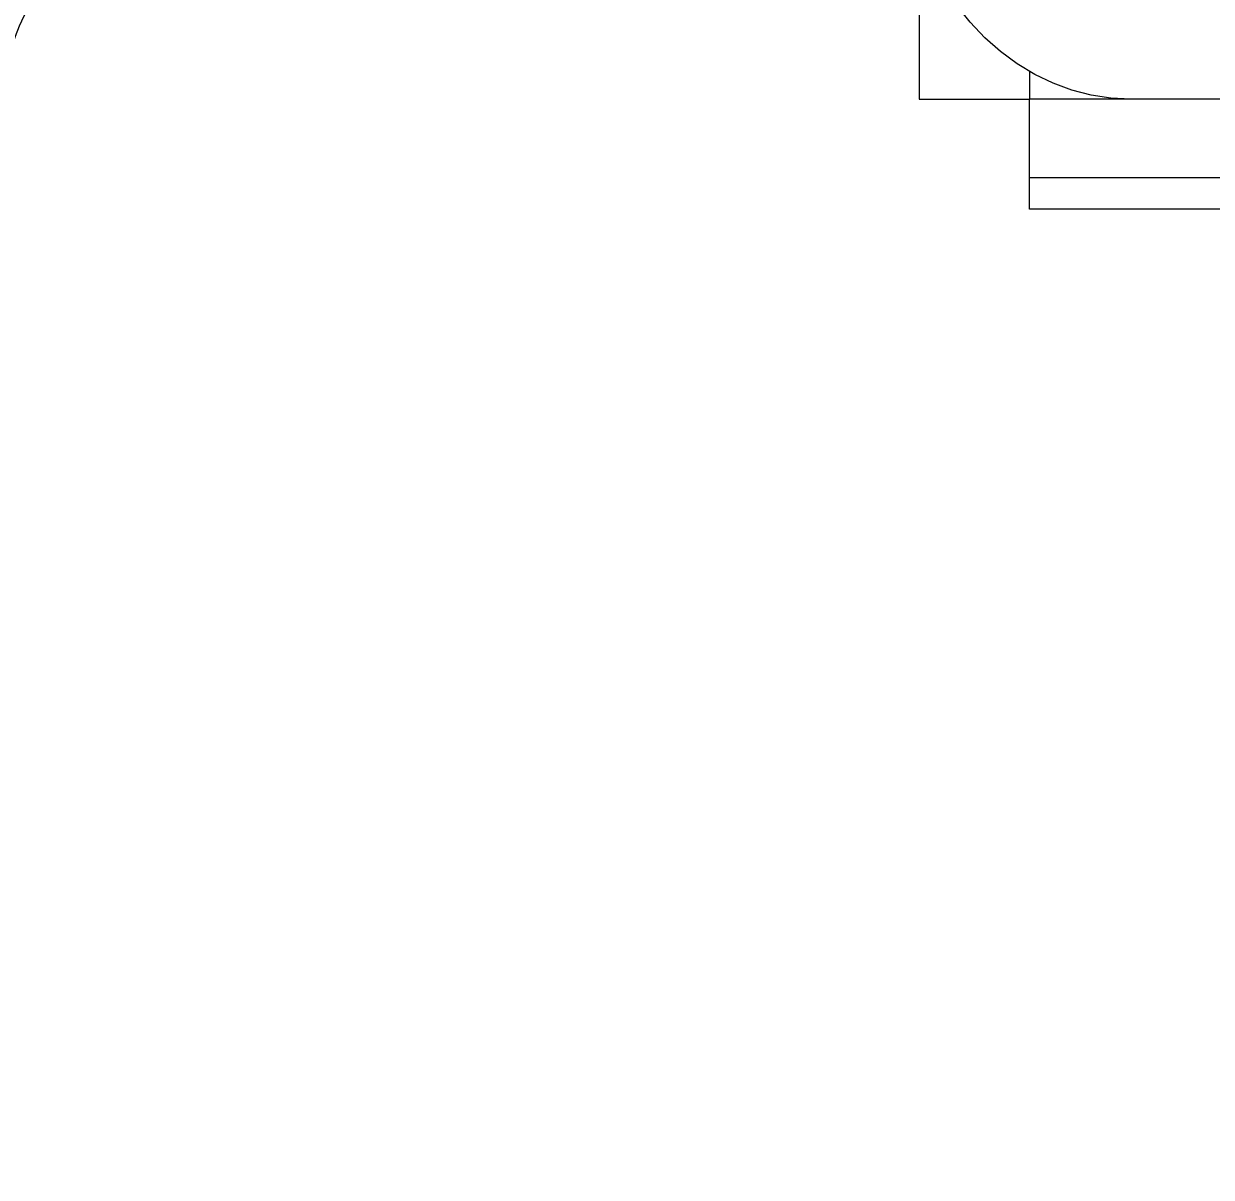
# Model space of a CAD drawing. Header units: millimetres. Extents: x -4952 to 3454, y -3329 to 3085.
# Drawn here: x 372.6 to 598.9, y -421.9 to -202 of the extents above; entities that cross this region are included whole.
import ezdxf

# ---------------------------------------------------------------- set-up
doc = ezdxf.new("R2010")
doc.units = ezdxf.units.MM
for name, color, linetype in [('DIKOM_ОБЪЕКТ', 7, 'Continuous'), ('DIKOM_РАЗМЕР_ЗОНА', 7, 'Continuous'), ('DIKOM_РАЗМЕР_ОБЪЕКТА', 7, 'Continuous')]:
    doc.layers.add(name, color=color, linetype=linetype)
doc.styles.add('style1', font='arial.ttf', dxfattribs={"width": 0.8})
doc.dimstyles.new('1-50', dxfattribs={"dimtxt": 300, "dimasz": 200, "dimexe": 100, "dimexo": 0, "dimgap": 100, "dimtad": 1, "dimtxsty": 'style1', "dimcen": 200, "dimclrd": 7, "dimclre": 7, "dimclrt": 7, "dimadec": 1, "dimazin": 2, "dimtfac": 1, "dimtmove": 0, "dimatfit": 2, "dimfxl": 0, "dimlwd": 25, "dimlwe": 18, "dimarcsym": 0})

# ---------------------------------------------------------------- blocks, each defined once
blk = doc.blocks.new('*D0')
at = {"layer": 'Defpoints', "color": 0, "transparency": 16777216}
for p in [(-2531.92, 1597.72), (1364.29, 1597.72), (96.74, -1272.86)]:
    blk.add_point(p, dxfattribs=at)
at = {"layer": 'DIKOM_РАЗМЕР_ОБЪЕКТА', "color": 7, "lineweight": 18, "transparency": 16777216}
for p, q in [((1364.29, 1597.72), (-2631.92, 1597.72)), ((96.74, -1272.86), (-2631.92, -1272.86))]:
    blk.add_line(p, q, dxfattribs=at)
at = {"layer": 'DIKOM_РАЗМЕР_ОБЪЕКТА', "color": 7, "lineweight": 25, "transparency": 16777216}
blk.add_line((-2531.92, -1072.86), (-2531.92, 1397.72), dxfattribs=at)
at = {"layer": 'DIKOM_РАЗМЕР_ОБЪЕКТА', "color": 7, "transparency": 16777216}
for points in [[(-2565.25, 1397.72), (-2498.58, 1397.72), (-2531.92, 1597.72)], [(-2565.25, -1072.86), (-2498.58, -1072.86), (-2531.92, -1272.86)]]:
    blk.add_solid(points, dxfattribs=at)
at = {"layer": 'DIKOM_РАЗМЕР_ОБЪЕКТА', "color": 7, "transparency": 16777216, "insert": (-2785.09, 250.69), "char_height": 300, "attachment_point": 5, "rotation": 90, "style": 'style1'}
blk.add_mtext('2900', dxfattribs=at)
blk = doc.blocks.new('*D1')
at = {"layer": 'Defpoints', "color": 0, "transparency": 16777216}
for p in [(-2009.52, -99.57), (1973.4, -116.39), (1973.4, -1835.8)]:
    blk.add_point(p, dxfattribs=at)
at = {"layer": 'DIKOM_РАЗМЕР_ОБЪЕКТА', "color": 7, "lineweight": 18, "transparency": 16777216}
for p, q in [((-2009.52, -99.57), (-2009.52, -1935.8)), ((1973.4, -116.39), (1973.4, -1935.8))]:
    blk.add_line(p, q, dxfattribs=at)
at = {"layer": 'DIKOM_РАЗМЕР_ОБЪЕКТА', "color": 7, "lineweight": 25, "transparency": 16777216}
blk.add_line((-1809.52, -1835.8), (1773.4, -1835.8), dxfattribs=at)
at = {"layer": 'DIKOM_РАЗМЕР_ОБЪЕКТА', "color": 7, "transparency": 16777216}
for points in [[(-1809.52, -1802.47), (-1809.52, -1869.14), (-2009.52, -1835.8)], [(1773.4, -1802.47), (1773.4, -1869.14), (1973.4, -1835.8)]]:
    blk.add_solid(points, dxfattribs=at)
at = {"layer": 'DIKOM_РАЗМЕР_ОБЪЕКТА', "color": 7, "transparency": 16777216, "insert": (39.04, -1582.63), "char_height": 300, "attachment_point": 5, "style": 'style1'}
blk.add_mtext('4000', dxfattribs=at)
blk = doc.blocks.new('*D2')
at = {"layer": 'Defpoints', "color": 0, "transparency": 16777216}
for p in [(3454.29, 651.62), (-4106.58, -381.73), (3454.29, -3228.68)]:
    blk.add_point(p, dxfattribs=at)
at = {"layer": 'DIKOM_РАЗМЕР_ЗОНА', "color": 7, "lineweight": 18, "transparency": 16777216}
for p, q in [((3454.29, 651.62), (3454.29, -3328.68)), ((-4106.58, -381.73), (-4106.58, -3328.68))]:
    blk.add_line(p, q, dxfattribs=at)
at = {"layer": 'DIKOM_РАЗМЕР_ЗОНА', "color": 7, "lineweight": 25, "transparency": 16777216}
blk.add_line((-3906.58, -3228.68), (3254.29, -3228.68), dxfattribs=at)
at = {"layer": 'DIKOM_РАЗМЕР_ЗОНА', "color": 7, "transparency": 16777216}
for points in [[(-3906.58, -3195.35), (-3906.58, -3262.01), (-4106.58, -3228.68)], [(3254.29, -3195.35), (3254.29, -3262.01), (3454.29, -3228.68)]]:
    blk.add_solid(points, dxfattribs=at)
at = {"layer": 'DIKOM_РАЗМЕР_ЗОНА', "color": 7, "transparency": 16777216, "insert": (111.64, -2975.51), "char_height": 300, "attachment_point": 5, "style": 'style1'}
blk.add_mtext('7200', dxfattribs=at)

msp = doc.modelspace()

# ---------------------------------------------------------------- linework, layer by layer
at = {"layer": 'DIKOM_ОБЪЕКТ', "color": 7, "linetype": 'Continuous', "lineweight": 15}
for p, q in [((543.286, -184.644), (543.286, -216.39)), ((564.286, -211.138), (564.286, -216.39)), ((543.286, -216.39), (564.286, -216.39)), ((564.286, -231.39), (564.286, -216.39)), ((624.341, -216.39), (564.286, -216.39)), ((564.286, -231.39), (564.286, -216.39)), ((564.286, -237.39), (564.286, -231.39)), ((624.341, -231.39), (564.286, -231.39)), ((614.286, -237.39), (564.286, -237.39))]:
    msp.add_line(p, q, dxfattribs=at)
at = {"layer": 'DIKOM_ОБЪЕКТ', "color": 7, "linetype": 'Continuous', "lineweight": 15, "flags": 128}
msp.add_lwpolyline([(583.611, -216.39), (579.836, -216.2), (576.089, -215.63), (572.4, -214.686), (568.796, -213.375), (565.305, -211.705), (561.953, -209.691), (558.767, -207.348), (555.769, -204.692), (552.983, -201.745), (550.43, -198.529), (548.13, -195.069), (546.099, -191.39), (544.354, -187.521), (542.908, -183.491), (541.772, -179.331), (540.954, -175.073), (540.461, -170.748), (540.296, -166.39)], dxfattribs=at)
at = {"layer": 'DIKOM_ОБЪЕКТ', "color": 7, "linetype": 'Continuous', "lineweight": 15}
msp.add_arc((417.671, -222.17), 49.954, 110.56758, 188.69651, dxfattribs=at)

# ---------------------------------------------------------------- dimensions: what is measured, and where the dimension line sits
at = {"layer": 'DIKOM_РАЗМЕР_ЗОНА'}
dim = msp.add_linear_dim(base=(3454.29, -3228.679), p1=(-4106.578, -381.726), p2=(3454.29, 651.616), text='7200', dimstyle='1-50', dxfattribs=at)
dim.commit()
dim.dimension.update_dxf_attribs({"geometry": '*D2', "text_midpoint": (111.645, -3228.679), "dimtype": 160})
at = {"layer": 'DIKOM_РАЗМЕР_ОБЪЕКТА'}
dim = msp.add_linear_dim(base=(-2531.915, 1597.721), p1=(96.736, -1272.855), p2=(1364.286, 1597.721), angle=90, text='2900', dimstyle='1-50', dxfattribs=at)
dim.commit()
dim.dimension.update_dxf_attribs({"geometry": '*D0', "text_midpoint": (-2531.915, 250.694), "dimtype": 160})
dim = msp.add_linear_dim(base=(1973.401, -1835.802), p1=(-2009.521, -99.572), p2=(1973.401, -116.39), text='4000', dimstyle='1-50', dxfattribs=at)
dim.commit()
dim.dimension.update_dxf_attribs({"geometry": '*D1', "text_midpoint": (39.042, -1835.802), "dimtype": 160})

doc.saveas('drawing.dxf')
